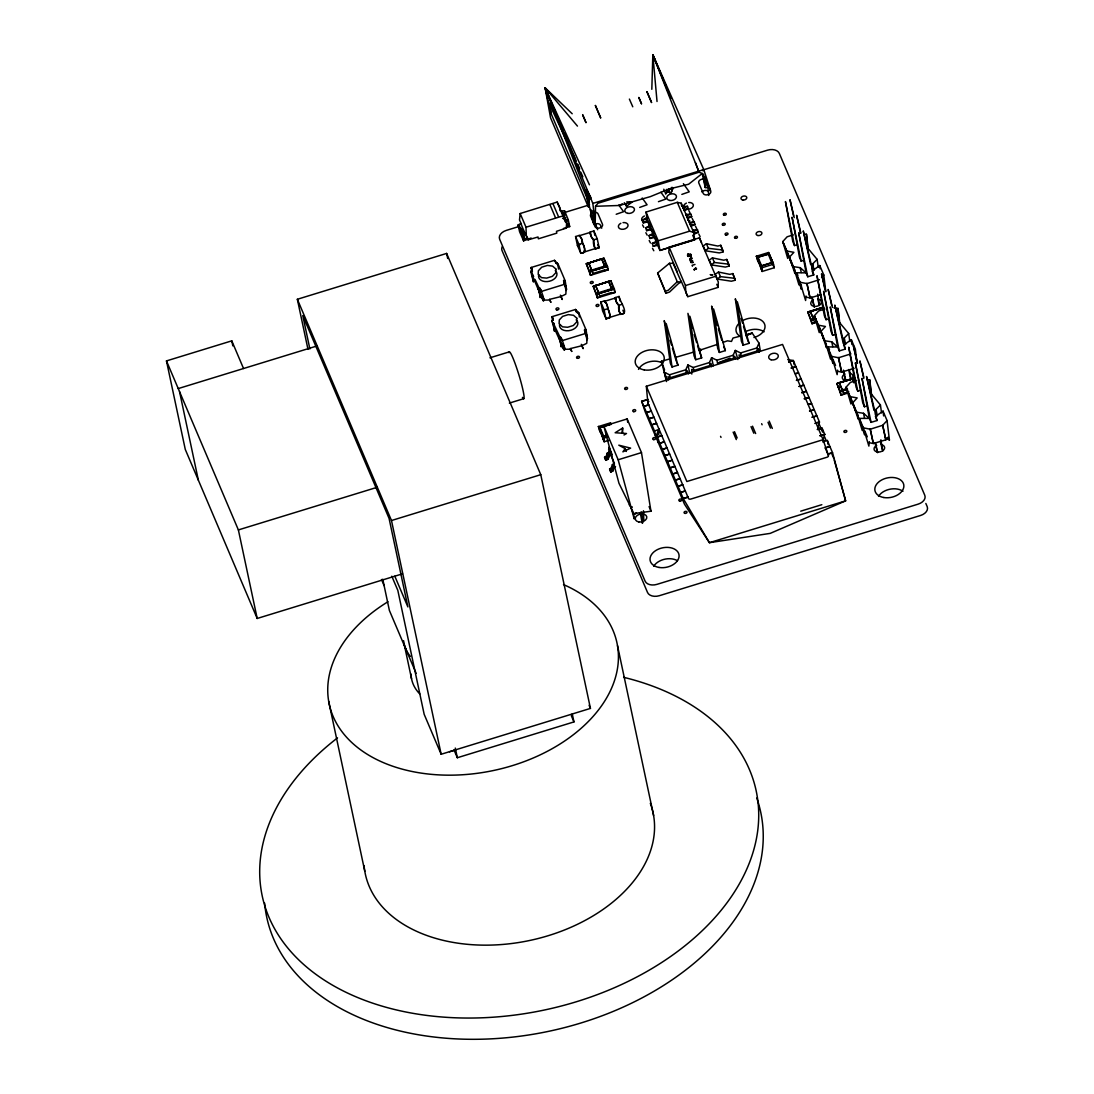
<?xml version="1.0" encoding="UTF-8"?>
<svg xmlns="http://www.w3.org/2000/svg" width="1094" height="1094" viewBox="0 0 1094 1094"><rect width="100%" height="100%" fill="white"/><g stroke="black" fill="none" stroke-linecap="round" stroke-linejoin="round"><path stroke-width="1.5" d="M601.591 433.074L604.107 438.967L604.161 441.771L608.702 440.362M622.623 432.978L622.664 428.027L615.156 432.745L626.493 433.511L624.004 435.002M564.695 220.291L561.523 210.978L564.559 210.827L568.265 219.785L569.687 226.608L563.478 228.482M561.523 210.978L565.338 221.808L566.706 221.494L567.622 225.911M579.191 235.415L581.447 238.396L582.528 243.251C584.387 246.218 587.177 253.808 580.859 253.302L577.413 245.48L575.567 236.55L579.191 235.415L579.793 236.359A21.935 16.054 -23 0 0 579.451 235.825L579.437 235.716A21.935 14.796 -12 0 1 582.541 242.909L582.746 243.565A21.935 16.054 -23 0 1 584.497 251.784L584.428 251.825A21.935 14.796 -12 0 0 584.401 251.114M708.775 195.484L708.215 190.835L710.43 190.137L702.293 173.481L699.039 172.209L597.885 203.279L595.533 206.274L595.218 223.354L597.666 229.713M609.631 317.41L620.462 314.087A21.935 16.054 -23 0 1 618.712 305.773L618.493 305.103A21.935 14.796 -12 0 1 615.471 297.978L604.708 301.288A21.935 14.796 -12 0 1 607.744 308.412L607.949 309.069A21.935 16.054 -23 0 1 609.7 317.287L609.645 317.342A21.935 14.796 -12 0 0 609.604 316.617M609.631 317.752L605.939 318.819L604.093 309.862L600.77 302.067L604.394 300.932L606.65 303.913L609.837 314.703L609.659 317.739L605.939 318.819M651.819 89.311L652.831 54.7L703.784 169.625L710.43 190.137L704.235 178.5M696.495 268.864C694.047 268.864 692.393 270.833 696.44 268.686M669.118 247.135L685.459 285.548L685.815 292.385L687.825 296.665L718.115 287.38L718.307 282.006L699.394 237.836L669.118 247.135L668.831 252.276L677.336 272.064M593.96 211.32L593.481 222.971L595.601 225.446M658.301 442.66L658.506 439.337M658.82 434.345L659.121 429.34L664.4 441.853L659.737 443.289L664.359 441.634L669.637 454.147L664.961 455.569L669.583 453.928L674.861 466.441L670.198 467.863L674.82 466.222L680.085 478.721L675.422 480.157L680.044 478.516L685.323 491.015L680.659 492.45L685.282 490.809L688.454 498.399A1.956 1.326 -12 0 0 690.847 499.055L827.064 457.21A1.956 1.326 -12 0 0 828.404 455.419L823.085 439.692L782.552 344.432L646.335 386.264L647.853 402.838M788.063 253.767L792.74 266.375L782.771 241.569L788.063 253.767L787.707 258.43L782.771 241.569L787.133 236.796L793.355 234.868M819.611 327.926L824.288 340.521L814.319 315.715L819.611 327.926L819.256 332.59L814.319 315.715L818.681 310.942L824.903 309.014M851.337 399.365L856.028 411.973L846.059 387.167L851.337 399.365L850.995 404.028L846.059 387.167L850.421 382.394L856.643 380.466M590.254 232.024L591.293 236.687L593.577 239.859L594.616 247.381L595.478 248.858L599.156 247.668L597.215 238.724L593.892 230.93L590.254 232.024L590.035 233.856M615.457 297.541L616.496 302.19L618.78 305.363L619.067 310.887L620.681 314.361C630.267 314.347 619.163 300.577 619.095 296.447L615.457 297.541L615.238 299.373M553.796 323.168L554.398 331.195L553.646 323.222M812.199 269.562L812.719 263.845L817.136 259.36L807.728 248.078L806.469 234.294L803.762 233.87M843.747 343.721L844.267 338.005L848.684 333.52L839.276 322.224L838.018 308.44L833.956 307.811M875.487 415.159L876.007 409.443L880.424 404.958L871.015 393.676L869.757 379.878L867.05 379.468M563.766 280.775L566.036 290.443L565.844 294.149L560.962 296.556L549.585 299.373L550.815 302.245L549.585 299.373M570.507 348.548L571.724 351.42L570.507 348.548L581.885 345.731L586.767 343.325L586.958 339.619L584.688 329.95M559.964 210.677L559.827 207.587L557.161 202.075L520.17 213.521L519.5 219.976L521.4 224.092M556.655 263.791L554.494 260.331L531.164 267.497L533.475 282.02L530.946 272.297L531.711 270.382M532.942 276.96L540.422 294.614L540.176 297.609C537.428 280.283 541.817 291.004 544.101 300.098L549.721 300.016M552.21 320.2L551.868 321.472L554.467 327.571M560.196 337.54L553.126 322.716L553.386 326.285L561.345 343.789L561.099 346.784C558.35 329.458 562.74 340.179 565.024 349.273L570.644 349.191M530.932 272.023L531.164 271.257M532.04 269.644L531.164 267.497L532.422 271.257M551.896 320.925L552.99 318.641L552.087 316.672L575.417 309.506L577.577 312.966M621.98 433.101L622.664 428.027M532.258 270.642L531.164 267.497M584.428 251.948L595.259 248.584A21.935 14.783 -12 0 1 594.685 247.955L595.478 248.871L599.156 247.668M579.382 235.689L590.268 232.393A21.935 16.054 -23 0 0 590.131 233.337M563.519 280.666L564.682 284.276L541.352 291.428L539.287 288.228M584.442 329.841L585.933 329.65L585.044 329.28M688.222 253.999L687.552 254.683L688.618 254.054M690.177 260.905L692.434 260.851M690.875 262.56L693.131 262.519M690.287 256.406L689.999 255.668L687.852 256.352L690.3 256.365L689.384 256.215M648.154 399.378L641.645 401.266L654.513 430.995L659.121 429.34L657.125 437.135L683.271 498.604L709.418 542.692L770.217 533.38L845.635 500.847L832.548 452.752L827.324 440.458L822.661 441.894M817.806 427.918L819.474 422.024L793.328 360.555L787.748 359.598M823.03 440.212L824.712 434.318L822.086 428.164L817.423 429.6M799.905 281.609L798.962 284.891L793.437 266.635L789.417 257.172L793.902 252.317L786.805 251.032M806.018 295.995L805.608 300.508L800.083 282.252L796.063 272.789L806.1 272.83L807.769 276.768L813.745 274.936L803.256 230.916L810.654 264.584M831.454 355.769L830.51 359.051L824.985 340.795L820.965 331.332L825.45 326.477L818.353 325.178M837.566 370.141L837.156 374.654L831.631 356.398L827.611 346.935L837.648 346.976L839.317 350.914L845.293 349.082L834.804 305.062L843.269 343.543M863.18 427.207L862.25 430.489L856.725 412.233L852.705 402.77L857.19 397.915L850.093 396.63M869.306 441.593L868.882 446.106L863.371 427.85L859.337 418.387L869.388 418.428L871.056 422.366L877.032 420.534L866.544 376.514L873.942 410.182M607.949 436.834L603.409 438.229L603.874 436.656L599.69 426.824L598.432 426.551L604.161 441.771L602.944 436.944L603.874 436.656L602.944 436.944M762.135 271.462L761.848 266.362L757.663 256.516L756.405 256.242L762.135 271.462L774.265 267.729L773.034 262.916L772.104 263.203L767.92 253.37L768.85 253.083M532.04 269.671L531.26 271.066M606.144 456.54L607.252 453.121L609.344 451.931L610.425 454.543L607.867 459.384L605.803 460.314L604.558 457.237L606.144 456.54L607.197 458.933L605.803 460.314M607.197 458.933L608.291 455.569L607.252 453.121M612.831 471.076L611.806 468.615L612.982 465.128L614.445 464.088L612.435 464.485L611.122 468.191L612.189 470.57L610.767 471.993L612.831 471.076L614.144 467.343L615.525 466.55L613.488 466.919L612.189 470.57M607.867 459.384L606.842 456.936L609.344 451.931M690.943 258.717L691.982 258.403L691.217 258.389M672.865 188.277L670.882 193.364L666.533 190.561M673.07 187.84L670.882 193.364L666.752 189.358M590.254 232.366L590.227 232.42A21.935 14.796 -12 0 0 593.29 239.6L593.495 240.256A21.935 16.054 -23 0 0 595.245 248.475L595.327 248.598M563.82 280.72L566.569 289.541L565.147 280.707L557.94 263.763L556.6 262.82M560.21 337.403L562.275 340.603L585.605 333.451L584.784 329.855L587.492 338.716L586.056 329.882M665.631 372.89L664.988 374.326L666.519 380.903M668.666 379.987L667.969 376.705L670.143 377.745L686.376 372.753L685.747 369.799L687.907 364.972L693.213 367.502L709.445 362.524L711.606 357.683L716.912 360.227L733.144 355.249L735.305 350.408L740.597 352.952L756.843 347.96L759.004 343.133L752.207 333.096L745.807 334.75M686.376 372.753L687.264 370.784L688.454 373.916M691.805 374.052L691.668 369.43L693.842 370.469L710.074 365.478L710.95 363.509L711.442 366.763M716.912 360.227L717.541 363.194L733.773 358.203L734.648 356.22L735.947 358.996M739.38 357.943L739.065 354.866L741.226 355.906L757.472 350.928L758.347 348.945L759.222 352.077M538.344 288.269L539.657 294.012L543.568 301.082L539.479 292.344M538.303 288.31L538.139 289.199M659.121 429.34L655.675 436.52L654.513 430.995M594.124 217.145L593.481 222.971L585.522 190.588L545.086 87.752L572.203 113.762M632.961 511.281L632.66 511.91L631.703 509.312L632.141 509.927M553.017 320.145L552.087 316.672L552.962 320.528M663.771 189.207L665.713 193.802L669.008 189.002L688.618 184.243L702.293 173.481M695.141 268.399L696.016 268.044L694.526 269.589M521.482 225.036L520.744 223.491L518.118 224.954L524.6 232.557L522.768 235.169L523.588 240.871L531.137 238.013M702.963 170.814L703.784 169.625L592.839 203.402L595.218 223.354L594.083 212.4L590.459 209.528L594.124 221.726M625.153 448.636L622.896 451.849L630.623 448.116L618.807 445.176L625.153 448.636L626.301 451.453M609.946 423.679L610.89 423.392M590.774 270.382L593.468 273.705L590.473 275.319L589.721 271.777L590.774 270.382L605.707 265.801L607.443 266.334L608.196 269.876L590.473 275.319L586.316 263.791L604.038 258.348L607.443 266.334L589.721 271.777L586.316 263.791L604.038 258.348L604.791 261.89M597.707 292.96L600.401 296.283L597.392 297.91L596.64 294.368L597.707 292.96L612.626 288.378L614.363 288.925L615.129 292.467L597.392 297.91L593.249 286.368L610.972 280.926L614.363 288.925L596.64 294.368L593.249 286.368L610.972 280.926L611.724 284.467M816.22 322.484L812.035 323.769L811.283 320.227L812.35 318.833L815.331 317.916M848.055 393.019L841.067 395.166L840.315 391.625L841.382 390.216L847.358 388.384M821.594 277.343L823.782 274.977L819.762 265.514L812.063 270.997L813.745 274.936M875.35 416.595L883.036 411.112L887.07 420.575L882.694 425.306L870.277 429.204L863.371 427.85M689.726 259.005L689.958 259.784L690.164 258.84M665.713 193.802L672.044 187.252M869.826 442.824L873.34 443.521L885.853 439.815L887.931 437.258L889.422 440.062L885.429 437.873M615.484 297.841L615.457 297.869A21.935 16.054 -23 0 0 615.334 298.84M559.485 337.198L560.196 336.966M681.371 282.033L677.254 281.719L668.284 290.266L665.343 291.277L665.89 293.329L669.569 292.03L678.622 283.428L681.371 282.033L673.097 263.353L669.46 263.271L657.631 273.008L665.89 293.329M705.288 250.758L708.392 248.324L722.642 249.993L723.038 251.935L719.305 252.919L705.288 250.758L703.251 245.945L706.423 243.743L717.787 246.054L720.768 245.275L722.642 249.993M711.305 264.912L714.409 262.478L728.659 264.16L729.069 266.102L725.322 267.073L711.305 264.912L709.281 260.098L712.44 257.897L723.818 260.208L726.785 259.428L728.659 264.16M717.336 279.066L720.44 276.632L734.676 278.314L735.086 280.255L731.353 281.226L717.336 279.066L715.298 274.252L718.471 272.05L729.835 274.362L732.816 273.582L734.676 278.314M624.291 202.705L626.575 206.26L631.703 202.322L626.794 201.843M758.511 259.702L757.663 256.516L756.802 257.158L756.405 256.242L768.535 252.509L773.513 264.187L761.383 267.921L756.405 256.242M600.1 432.239L601.044 431.952L599.69 426.824L598.828 427.467L598.432 426.551L610.561 422.817L610.958 423.747M843.611 345.143L851.31 339.66L855.33 349.123L856.903 362.114M630.882 507.753L631.662 507.206M690.861 258.239L691.9 258.006L690.984 258.157M563.971 280.146L565.201 280.885M695.606 268.112C695.319 269.808 692.68 269.37 694.403 269.644M595.533 206.274L619.477 205.481L622.254 203.826M589.721 271.777L591.034 270.997M596.64 294.368L597.967 293.575M812.35 318.833L815.044 322.156L812.035 323.769L807.878 312.241L822.907 307.947M824.001 307.291L807.878 312.241L811.283 320.227L812.61 319.448M841.382 390.216L844.076 393.539L841.067 395.166L836.924 383.625L854.646 378.182L853.17 378.264M854.646 378.182L836.924 383.625L840.315 391.625L841.642 390.832M817.382 429.381L820.65 427.549M823.7 441.06L825.874 439.843L824.575 436.766M643.299 222.861L647.552 220.482L646.431 217.843L642.342 220.003L643.299 222.861L647.853 221.904L647.552 220.482M646.622 230.67L650.875 228.29L649.754 225.651L645.651 227.812L646.622 230.67L651.176 229.699L650.875 228.29M649.932 238.478L654.198 236.099L653.077 233.446L648.974 235.62L649.932 238.478L654.499 237.507L654.198 236.099M653.255 246.273L657.521 243.894L656.386 241.254L652.298 243.429L653.255 246.273L657.822 245.316L657.521 243.894M608.291 455.569L610.425 454.543L609.467 452.588M604.763 457.894L606.842 456.936M610.767 471.993L609.741 469.572L611.806 468.615M609.741 469.572L611.122 468.191M688.399 208.845L684.242 210.732L682.82 206.67L687.497 206.301L688.399 208.845L683.941 209.31M691.723 216.653L687.565 218.526L686.129 214.465L690.82 214.109L691.723 216.653L687.264 217.118M695.032 224.461L690.888 226.335L689.452 222.273L694.143 221.904L695.032 224.461L690.587 224.913M698.355 232.27L694.198 234.143L692.775 230.082L697.466 229.713L698.355 232.27L693.897 232.721M746.012 335.735L752.207 333.096L746.231 335.256M520.744 223.491L525.339 234.089L522.768 235.169L518.118 224.954L519.582 231.75L523.588 240.871M669.008 189.002L650.342 196.633L619.477 205.481M690.259 255.367L690.601 254.109L687.688 255.011M687.497 206.301L683.121 208.079L682.82 206.67M690.82 214.109L686.444 215.887L686.129 214.465M694.143 221.904L689.753 223.696L689.452 222.273M697.466 229.713L693.076 231.504L692.775 230.082M717.541 363.194L729.985 358.121M639.703 207.422L647.087 204.769L642.219 198M692.584 260.687L691.805 260.317M693.295 262.341L692.516 261.972M687.948 254.136L688.796 254.205M648.66 404.766L644.051 406.407L648.66 404.766L653.938 417.265L649.275 418.701L653.897 417.06L659.176 429.559M651.286 410.906L646.663 412.547L651.327 411.125M656.509 423.2L651.887 424.841L656.55 423.405M661.747 435.494L657.125 437.135L661.788 435.699M666.971 447.788L662.349 449.429L667.012 447.993M672.195 460.082L667.586 461.723L672.249 460.287M677.432 472.362L672.81 474.017L677.473 472.581M682.656 484.656L678.034 486.31L682.711 484.874M687.894 496.949L683.271 498.604L687.935 497.168M658.438 201.679L665.836 199.067L660.954 192.284M718.074 344.131L699.271 350.395M722.765 342.477L727.442 340.822L731.489 341.437L733.007 338.032L741.007 335.981M681.836 194.404L689.234 191.833L683.381 183.696M616.196 214.26L623.607 211.703L618.753 205.002M538.768 287.9L540.108 288.228L541.352 291.428M760.727 266.375L772.788 262.369L769.096 253.712L757.007 257.487L760.727 266.375L757.007 257.487L769.191 254.054L772.788 262.369L760.672 265.965M611.122 424.021L599.033 427.795L602.753 436.684L607.279 435.18M588.654 263.08L601.645 258.786L605.105 267.059L591.991 270.779L588.654 263.08L601.645 258.786L605.105 267.059M595.574 285.657L608.579 281.363L612.038 289.637L598.91 293.37L595.574 285.657L608.579 281.363L612.038 289.637M810.216 311.517L823.221 307.223L810.189 311.147L813.553 319.229L810.189 311.147M847.508 389.218L842.585 390.626L839.248 382.914L852.253 378.62L853.908 382.558M624.359 313.171L620.681 314.361L619.915 313.609M604.968 266.662L591.991 270.779L588.627 262.697M611.902 289.24L598.91 293.37L595.546 285.288M847.453 389.081L842.585 390.626L839.221 382.544L852.253 378.62L853.976 382.75M618.78 305.363L622.404 304.228M800.083 282.252L806.989 283.606L819.406 279.708M831.631 356.398L838.537 357.752L850.954 353.868M647.21 219.634L646.007 212.072L677.295 202.335L681.247 203.21L693.664 232.434L694.676 239.832L659.942 250.471L650.739 228.865M593.577 239.859L597.215 238.724M519.363 226.39L506.303 230.396A9.682 6.523 -12 0 0 499.671 239.299L645.104 581.133A9.682 6.523 -12 0 0 656.906 584.374L918.139 504.143A9.682 6.523 -12 0 0 924.772 495.254L779.325 153.406A9.682 6.523 -12 0 0 767.537 150.165L702.225 170.226M561.81 213.357L589.57 204.824M307.988 349.355L297.349 299.277L446.625 253.425L540.764 474.687L590.445 708.406L441.156 754.258L424.171 714.314L397.819 590.363L391.802 576.223M402.51 573.83L257.199 618.466L185.283 449.443L166.466 360.911L231.778 340.849L243.538 368.514M178.24 388.575L317.014 345.95M661.022 250.02L692.133 240.475M593.399 273.35L604.585 269.917L604.927 270.874M565.789 285.985L566.036 290.443L565.789 285.985L564.668 284.604L565.448 286.765M687.456 255.408L690.724 254.41M689.89 255.408L687.729 256.064L689.904 255.476M690.246 255.299L690.998 255.066M694.991 264.433L692.078 265.336L692.461 266.225M600.319 295.927L611.519 292.495L611.861 293.465M756.733 256.803L757.663 256.516M794.49 245.548L785.437 201.583L792.808 241.61L794.49 245.548L797.471 244.632M758.074 261.931L758.935 261.288L762.08 268.673M760.918 266.635L761.848 266.362L760.918 266.635L761.383 267.921M761.219 269.302L762.149 269.015M801.136 261.151L792.07 217.186L799.454 257.213L801.136 261.151L804.117 260.235M489.948 357.806L509.257 351.885M586.712 335.161L586.958 339.619L586.712 335.161L585.591 333.779M509.353 403.098L523.821 398.654M811.283 320.227L816.11 318.737M672.003 366.996L677.965 365.164L666.205 323.55L672.003 366.996L670.321 363.071L664.222 320.638L667.121 330.388M695.702 359.721L701.664 357.888L689.904 316.275L695.702 359.721L694.02 355.796L687.921 313.363L692.27 327.981M719.401 352.446L725.363 350.613L713.603 308.987L719.401 352.446L717.719 348.507L711.62 306.088L714.519 315.824M743.099 345.171L749.062 343.338L737.301 301.712L743.099 345.171L741.417 341.232L735.318 298.799L738.218 308.549M826.038 319.694L816.986 275.729L824.356 315.756L826.038 319.694L829.02 318.778M669.323 359.078L661.432 361.225L664.208 372.247L669.514 374.791L685.747 369.799M832.684 335.311L823.618 291.346L831.002 331.373L832.684 335.311L835.666 334.381M166.466 360.911L238.383 529.92L377.156 487.309M788.665 361.991L793.328 360.555L794.203 364.699M598.76 427.111L599.69 426.824M791.277 368.131L795.94 366.709L791.236 367.926M603.833 426.086L627.149 418.934L641.481 452.601L650.957 511.226L633.522 513.606L634.219 518.953L618.165 459.767L603.833 426.086L618.972 483.302L630.226 506.194M795.447 373.806L798.552 372.849L795.42 373.669M603.245 439.61L604.175 439.323M796.5 380.425L801.177 379.003L796.459 380.22M799.126 386.579L803.789 385.143L799.071 386.36M801.738 392.719L806.401 391.283L801.697 392.514M297.349 299.277L391.488 520.525L540.764 474.687M804.35 398.872L809.013 397.437L804.309 398.654M618.165 459.767L641.481 452.601M840.315 391.625L846.77 389.642M843.994 393.184L848.794 391.72M808.521 404.534L811.625 403.577L808.493 404.397M857.778 391.146L848.725 347.181L856.096 387.208L857.778 391.146L860.759 390.216M809.587 411.166L814.251 409.73L809.533 410.947M812.199 417.306L816.862 415.87L812.145 417.087M864.41 406.749L855.358 362.784L862.742 402.811L864.41 406.749L867.405 405.833M814.811 423.446L819.474 422.024L816.329 422.831M823.085 439.692L686.868 481.524L646.335 386.264M825.273 448.034L829.936 446.598L825.232 447.829L828.404 455.419M633.59 513.359L633.152 512.744L633.891 514.071L636.407 513.291L633.891 514.071M827.884 454.188L832.548 452.752L827.843 453.969M800.726 511.171L821.826 504.69M449.525 751.797L454.379 750.293M454.065 750.046L457.333 757.732L573.953 721.917L572.244 713.862M526.009 227.224L563.041 215.874L566.624 223.573L566.227 228.14L556.49 231.313L556.805 233.145L538.344 238.82L538.029 236.988L528.142 239.846L526.296 235.948L526.009 227.224L520.17 213.521M659.942 250.471L658.219 240.776L689.603 231.176L693.664 232.434M685.459 285.548L715.763 276.249M694.553 351.844L675.641 357.355M575.567 236.55L578.89 244.359L582.528 243.251M604.093 309.862L607.758 308.768M577.413 245.48L579.861 244.741M821.006 294.683L810.052 297.924L806.538 297.226M854.113 368.363L841.601 372.083L838.086 371.372M602.753 436.684L607.238 434.92M578.89 244.359L580.764 253.316L584.456 252.235L584.374 250.676M611.218 424.363L599.033 427.795L602.698 436.26M788.61 361.786L793.328 360.555M562.617 218.431L565.721 217.692M648.222 399.72L641.645 401.266L645.228 411.932L684.447 504.129L709.418 542.692L845.635 500.847L834.189 459.918M521.031 228.769L524.942 238.998L528.005 238.287M561.482 212.742L562.836 212.441M690.355 260.604L691.764 260.632M691.066 262.259L692.475 262.286M642.342 220.003L646.732 219.251L647.853 221.904M645.651 227.812L650.055 227.06L651.176 229.699M648.974 235.62L653.378 234.868L654.499 237.507M652.298 243.429L656.687 242.677L657.822 245.316M604.667 270.273L608.196 269.876L605.365 263.216M611.601 292.85L615.129 292.467L612.284 285.808M837.676 387.167L840.028 386.907M586.316 263.791L587.642 263.011M593.249 286.368L594.562 285.589M807.878 312.241L809.204 311.448M836.924 383.625L838.236 382.845M565.366 220.031L568.265 219.785M602.562 258.416L604.038 258.348M605.967 266.416L607.443 266.334M609.495 281.008L610.972 280.926M612.9 288.994L614.363 288.925M628.913 202.417L631.703 202.322M630.732 507.055L631.908 507.028L630.732 507.055L630.964 507.944M556.518 263.531L554.494 260.331L556.244 262.669M577.441 312.706L575.417 309.506L576.237 311.968M707.339 186.418L702.539 175.136L705.247 187.553L707.927 187.826L708.215 190.835M793.437 266.635L800.22 267.688L806.1 272.83L798.716 232.803L807.769 276.768M824.985 340.795L831.768 341.834L837.648 346.976L830.264 306.949L839.317 350.914M856.725 412.233L863.508 413.286L869.388 418.428L862.004 378.401L871.056 422.366M690.793 260.399L692.078 260.755M691.49 262.054L692.789 262.41M560.716 337.13L562.275 340.603M556.819 262.916L556.094 262.601M577.4 311.94L578.835 312.911L586.124 330.06M575.417 309.506L578.849 312.925L579.369 316.986M604.599 301.26L604.654 301.329A21.935 16.054 -23 0 1 605.05 301.999M557.393 263.203L558.596 269.083M773.513 264.187L772.104 263.203L773.034 262.916M533.106 277.712L532.463 277.11L533.544 278.396M757.157 259.784L759.017 261.644M599.197 430.092L601.044 431.952M577.454 126.097L545.086 87.752L550.542 117.783L588.298 206.903M620.53 314.101L620.394 314.033A21.935 14.796 -12 0 1 619.888 313.458M797.936 275.278L796.063 272.789L801.355 289.281L801.341 284.987M829.484 349.424L827.611 346.935L832.903 363.427L832.89 359.147M587.765 199.751L551.171 113.749L549.065 103.328L553.003 108.88M604.394 300.932L604.996 301.876M591.061 197.891L586.575 189.508L589.174 201.734M642.547 224.913L643.833 227.347M645.87 232.721L647.156 235.155M649.193 240.53L650.479 242.95M652.503 248.324L653.802 250.758M608.004 453.449L609.18 455.665M612.982 465.128L614.144 467.343M610.001 453.217L608.647 449.784L609.057 447.268L612.284 454.844M629.392 99.089L632.77 106.788M625.358 203.812L626.575 206.26M688.81 210.54L690.164 213.275M692.133 218.349L693.487 221.084M695.456 226.157L696.81 228.892M698.779 233.966L700.133 236.687M588.654 206.848L585.522 190.588L589.816 199.286M524.6 232.557L525.339 234.089M532.204 273.541L533.626 276.508M535.034 279.476L539.274 288.378M549.065 103.328L574.76 158.315M406.079 649.686L405.327 647.908M589.434 184.79L545.086 87.752L551.171 113.749M542.255 296.036L544.101 300.098L542.118 295.462M563.178 345.212L565.024 349.273L563.041 344.637M699.394 237.836L701.486 242.499M568.36 223.627L569.687 226.608M552.976 203.703L558.501 216.694M549.899 204.564L555.451 217.638M597.68 244.687L598.992 247.695M606.144 318.805L602.63 310.969L600.77 302.067M577.482 164.483L579.478 169.119M580.818 172.223L582.828 176.859M706.423 243.743L708.392 248.324M712.44 257.897L714.409 262.478M718.471 272.05L720.44 276.632M612.435 464.485L613.488 466.919M925.839 503.445L927.179 506.577A9.682 6.523 -12 0 1 920.546 515.479L659.313 595.71A9.682 6.523 -12 0 1 647.525 592.469L502.078 250.635A9.682 6.523 -12 0 1 502.283 246.615M875.911 417.908L877.032 420.534M844.171 346.456L845.293 349.082M865.299 432.157L867.296 436.875M833.56 360.719L835.556 365.437M770.532 258.977L774.265 267.729M818.695 422.94L822.606 432.157M831.768 453.668L833.724 458.277M708.146 185.105L710.69 191.067A3.925 2.639 -12 0 1 707.996 194.677A3.925 2.639 -12 0 1 703.223 193.364L698.779 182.917A3.925 2.639 -12 0 1 701.459 179.32A3.925 2.639 -12 0 1 706.245 180.633M723.038 251.935L720.768 245.275M729.069 266.102L726.785 259.428M735.086 280.255L732.816 273.582M646.937 91.691L651.518 102.426M646.951 91.746L651.545 102.535M747.954 340.713L749.062 343.338M638.896 97.708L641.522 103.875M716.802 284.303L718.115 287.38M692.734 235.278L694.676 239.832M677.295 202.335L689.603 231.176M769.178 421.067L772.309 428.438M768.015 422.325L770.463 428.082M761.656 423.706L762.108 424.787M723.695 346.675L725.363 350.613M752.522 426.181L755.653 433.552M751.017 426.633L753.807 433.21M681.275 281.295L687.825 296.665M646.007 212.072L658.219 240.776M648.81 222.246L650.656 226.581M651.887 229.48L653.733 233.815M654.964 236.714L656.838 241.104M647.457 221.152L649.426 225.774M734.498 431.706L737.165 437.983M701.664 357.888L697.575 345.841M733.13 432.13L736.303 439.597M720.549 436.328L721.014 437.409M582.705 114.966L585.987 122.678M676.858 362.552L677.965 365.164M563 129.858L545.086 87.752L592.839 203.402M564.326 132.976L576.278 161.05M577.605 164.168L579.601 168.845M601.714 228.181L600.442 225.186A3.925 2.639 -12 0 0 594.562 224.352M648.715 404.971L647.922 403.125A1.956 1.326 -12 0 1 648.865 401.484M563.478 213.959L566.706 221.494M557.161 202.075L563.041 215.874M584.934 332.234L586.37 335.94M525.694 234.089L528.142 239.846M610.534 454.242L614.404 463.336M598.432 426.551L603.409 438.229M630.144 505.66L631.853 510.023M589.105 705.274L590.445 708.406M571.341 715.763L573.953 721.917M394.811 576.196L407.884 606.924L389.067 518.392L302.778 315.578L309.875 348.986M381.505 579.492L384.117 585.646M416.144 673.33L389.382 610.438L382.75 579.205M638.828 97.421L641.467 103.629M582.637 114.679L585.933 122.432M604.558 457.237L605.584 459.658M609.536 468.916L610.561 471.336M669.46 263.271L677.254 281.719M657.631 273.008L665.343 291.277M565.065 219.853L563.15 213.904M581.283 344.309L583.129 348.685L581.748 345.089M560.36 295.134L562.207 299.51L560.839 295.913M521.756 231.463L524.942 238.998M671.06 98.46L652.831 54.7L657.029 101.496M667.149 89.298L652.831 54.7L653.474 57.982M622.883 310.231L624.154 313.308M649.084 506.604L650.957 511.226M667.025 379.495L664.208 372.247L666.519 381.56M584.469 330.443L585.605 333.451M695.469 162.596L699.039 172.209L652.831 54.7L654.062 59.596M661.432 361.225L664.578 369.977M852.705 402.77L858.188 419.084L857.983 414.982M820.965 331.332L826.449 347.632L826.244 343.53M789.417 257.172L794.9 273.486L794.695 269.384M552.087 316.672L552.935 319.174M859.337 418.387L864.643 434.879L864.629 430.585M559.061 338.374C558.364 332.918 560.538 346.648 564.49 350.258L560.401 341.519M585.522 190.588L589.283 202.896M741.117 318.286L742.566 323.168M743.523 326.409L747.393 339.4M715.968 320.692L717.418 325.574M718.375 328.815L721.766 340.179M694.198 334.477L696.618 342.586M670.02 340.125L671.47 344.993M672.441 348.248L676.297 361.239M704.768 176.996L706.122 181.631M735.305 350.408L737.903 359.557M874.94 442.66L877.429 452.451M843.201 371.222L845.689 380.999M811.652 297.062L814.141 306.853M863.781 377.198L859.898 360.897L863.781 378.538M857.532 363.222L853.265 345.294L857.135 362.921M832.438 307.387L828.158 289.459L831.686 305.486M825.792 291.77L821.526 273.842L825.054 289.869M800.89 233.241L796.61 215.299L800.493 232.94M794.244 217.624L789.977 199.696L793.506 215.723M563.861 280.693L564.682 284.276M687.907 364.972L689.794 373.3M875.542 443.138L877.661 452.642M843.447 370.114L845.936 381.191M812.254 297.541L814.387 307.045M885.853 439.815L882.694 425.306L885.716 439.501M870.14 428.889L873.34 443.521L870.277 429.204M838.401 357.451L841.601 372.083L838.537 357.752M806.866 283.291L810.052 297.924L806.989 283.606M593.892 230.93L594.862 235.374M619.095 296.447L620.052 300.877M876.007 409.443L877.374 415.87M863.508 413.286L864.52 418.099M844.267 338.005L845.635 344.419M831.768 341.834L832.794 346.661M812.719 263.845L814.086 270.273M800.22 267.688L801.246 272.502M827.324 440.458L828.199 444.602M822.086 428.164L822.674 430.927M768.535 252.509L769.041 254.875M758.347 348.945L759.045 352.227M756.843 347.96L757.472 350.928M740.597 352.952L741.226 355.906M733.144 355.249L733.773 358.203M711.606 357.683L713.343 365.861M709.445 362.524L710.074 365.478M693.213 367.502L693.842 370.469M656.386 241.254L656.687 242.677M653.077 233.446L653.378 234.868M649.754 225.651L650.055 227.06M646.431 217.843L646.732 219.251M669.514 374.791L670.143 377.745M617.495 645.638L653.624 815.618M446.625 253.425L447.692 258.43M455.282 748.077L457.333 757.732M391.488 520.525L441.156 754.258M404.028 643.463L411.563 678.882M328.665 701.254L364.794 871.248M231.778 340.849L232.844 345.868M238.383 529.92L257.199 618.466M179.539 391.638L198.356 480.17M880.438 440.978L882.12 449.251M848.712 369.526L850.394 377.799M817.833 298.689L819.174 305.308M640.387 513.305L642.137 523.096M759.004 343.133L760.426 351.393M627.149 418.934L627.724 422.27M564.559 210.827L565.256 214.944M880.889 439.802L882.749 451.084M849.423 369.977L851.009 379.632M817.615 294.204L819.461 305.486M641.152 511.883L642.684 521.961M681.247 203.21L681.699 206.301M880.424 404.958L881.559 412.917M848.684 333.52L849.819 341.478M817.136 259.36L818.271 267.333M703.415 174.165L705.247 187.553M887.07 420.575L889.422 440.062M883.036 411.112L883.624 415.939M869.757 379.878L871.699 396.001M851.31 339.66L851.884 344.501M838.018 308.44L839.96 324.549M823.782 274.977L825.738 291.209M819.762 265.514L820.144 268.727M806.469 234.294L808.411 250.403M642.246 516.177L642.684 522.932M609.577 316.193L609.645 317.766M643.463 510.761L643.805 520.58M623.635 677.309A252.509 170.267 -12 0 1 716.775 915.473A252.509 170.267 -12 0 1 348.439 993.461A252.509 170.267 -12 0 1 337.526 737.889M756.747 798.018A252.509 170.267 -12 0 1 549.489 1031.15A252.509 170.267 -12 0 1 264.639 903.138M563.506 584.579A147.102 99.198 -12 0 1 578.165 730.86A147.102 99.198 -12 0 1 363.495 751.838A147.102 99.198 -12 0 1 387.96 601.741M650.315 803.311A147.102 99.198 -12 0 1 530.877 940.225A147.102 99.198 -12 0 1 364.083 865.614M576.169 319.79A9.313 6.277 -12 0 1 571.177 330.183A9.313 6.277 -12 0 1 559.513 324.904M555.246 270.615A9.313 6.277 -12 0 1 549.475 281.226A9.313 6.277 -12 0 1 538.85 274.608M878.523 496.307A14.714 9.914 -12 0 1 902.947 491.274M881.367 444.697A5.388 3.638 -12 0 1 883.706 449.949A5.388 3.638 -12 0 1 875.391 451.248A5.388 3.638 -12 0 1 876.704 445.436M864.875 431.569A5.388 3.638 -12 0 1 863.74 430.68M849.628 373.245A5.388 3.638 -12 0 1 852.923 376.432A5.388 3.638 -12 0 1 849.217 380.206M847.385 380.589A5.388 3.638 -12 0 1 842.421 378.346A5.388 3.638 -12 0 1 844.965 373.984M833.136 360.117A5.388 3.638 -12 0 1 832.192 359.434M817.724 299.045A5.388 3.638 -12 0 1 820.555 304.187A5.388 3.638 -12 0 1 812.199 305.705A5.388 3.638 -12 0 1 813.416 299.838M819.967 428.711A1.491 1.012 -12 0 1 820.609 429.409M701.801 191.874A3.925 2.639 -12 0 1 707.326 190.739M742.457 320.72A14.714 9.914 -12 0 1 763.817 322.621A14.714 9.914 -12 0 1 753.944 337.526M739.995 336.282A14.714 9.914 -12 0 1 738.806 323.537M740.118 336.173A14.714 9.914 -12 0 1 741.212 334.873M745.725 331.578A14.714 9.914 -12 0 1 764.104 331.81M688.714 202.513A4.909 3.309 -12 0 1 693.213 206.178A4.909 3.309 -12 0 1 686.362 209.132M683.846 207.313A4.909 3.309 -12 0 1 686.417 203.101M689.726 220.591A4.909 3.309 -12 0 1 687.661 220.058M648.318 221.685A4.909 3.309 -12 0 1 642.082 220.632A4.909 3.309 -12 0 1 644.421 215.997M698.533 349.342A1.491 1.012 -12 0 1 700.611 349.191A1.491 1.012 -12 0 1 700.488 350.641M623.06 222.615A4.909 3.309 -12 0 1 627.792 226.513A4.909 3.309 -12 0 1 620.107 228.865A4.909 3.309 -12 0 1 620.804 223.299M638.513 369.375A14.714 9.914 -12 0 1 662.649 363.194M592.387 212.892A3.925 2.639 -12 0 0 590.569 216.147L595.013 226.595A3.925 2.639 -12 0 0 599.799 227.908A3.925 2.639 -12 0 0 602.479 224.297L598.035 213.863A3.925 2.639 -12 0 0 594.466 212.318M653.72 566.241A14.714 9.914 -12 0 1 677.487 560.743M629.665 505.25A5.88 3.966 -12 0 1 629.241 504.826M410.346 656.4A61.305 41.34 -12 0 1 403.618 640.701M419.768 693.924A61.305 41.34 -12 0 1 411.002 674.041M509.011 352.719A24.519 2.366 72.9 0 1 519.226 375.98A24.519 2.366 72.9 0 1 522.44 397.382M555.889 269.028L555.738 272.844L552.402 276.331L546.713 278.095L541.557 277.657L538.193 274.471L538.385 270.779L541.708 267.209L547.383 265.432L552.593 266.115L555.889 269.028M576.812 318.204L576.661 322.019L573.324 325.506L567.636 327.27L562.48 326.832L559.116 323.646L559.308 319.954L562.617 316.385L568.306 314.607L573.516 315.291L576.812 318.204M712.659 274.826L710.389 274.676L712.659 274.826M691.121 255.326L690.779 256.557L691.121 255.326M540.135 293.862L543.267 297.185L540.135 293.862M561.044 343.037L564.189 346.36L561.044 343.037M824.712 434.318L820.035 435.74L824.712 434.318M600.647 117.837L595.396 105.503L600.647 117.837M771.106 359.776A4.909 3.309 -12 0 0 778.326 356.001A4.909 3.309 -12 0 0 771.01 354.005A4.909 3.309 -12 0 0 771.106 359.776M883.829 497.524A14.714 9.914 -12 0 0 903.753 484.642A14.714 9.914 -12 0 0 880.479 480.676A14.714 9.914 -12 0 0 883.829 497.524M844.787 432.417A1.491 1.012 -12 0 0 846.811 431.104A1.491 1.012 -12 0 0 844.445 430.708A1.491 1.012 -12 0 0 844.787 432.417M757.896 235.525A2.94 1.983 -12 0 0 761.889 232.954A2.94 1.983 -12 0 0 757.226 232.16A2.94 1.983 -12 0 0 757.896 235.525M742.785 200.011A2.94 1.983 -12 0 0 746.764 197.426A2.94 1.983 -12 0 0 742.115 196.633A2.94 1.983 -12 0 0 742.785 200.011M735.414 238.314A1.491 1.012 -12 0 0 737.438 237.001A1.491 1.012 -12 0 0 735.072 236.605A1.491 1.012 -12 0 0 735.414 238.314M724.255 215.258A1.491 1.012 -12 0 0 726.279 213.959A1.491 1.012 -12 0 0 723.913 213.549A1.491 1.012 -12 0 0 724.255 215.258M723.175 225.309A1.491 1.012 -12 0 0 725.199 223.996A1.491 1.012 -12 0 0 722.833 223.586A1.491 1.012 -12 0 0 723.175 225.309M725.978 235.032A1.491 1.012 -12 0 0 728.002 233.719A1.491 1.012 -12 0 0 725.637 233.323A1.491 1.012 -12 0 0 725.978 235.032M669.788 200.475A4.909 3.309 -12 0 0 676.434 196.168A4.909 3.309 -12 0 0 668.666 194.855A4.909 3.309 -12 0 0 669.788 200.475M627.792 213.371A4.909 3.309 -12 0 0 634.438 209.063A4.909 3.309 -12 0 0 626.671 207.751A4.909 3.309 -12 0 0 627.792 213.371M644.202 369.895A14.714 9.914 -12 0 0 664.14 357.013A14.714 9.914 -12 0 0 640.852 353.047A14.714 9.914 -12 0 0 644.202 369.895M591.184 283.496A1.491 1.012 -12 0 0 593.208 282.184A1.491 1.012 -12 0 0 590.842 281.773A1.491 1.012 -12 0 0 591.184 283.496M679.73 501.079A1.491 1.012 -12 0 0 681.767 499.767A1.491 1.012 -12 0 0 679.401 499.356A1.491 1.012 -12 0 0 679.73 501.079M684.967 513.373A1.491 1.012 -12 0 0 686.991 512.074A1.491 1.012 -12 0 0 684.625 511.664A1.491 1.012 -12 0 0 684.967 513.373M653.583 439.61A1.491 1.012 -12 0 0 655.621 438.311A1.491 1.012 -12 0 0 653.241 437.901A1.491 1.012 -12 0 0 653.583 439.61M596.927 306.443A1.491 1.012 -12 0 0 598.951 305.13A1.491 1.012 -12 0 0 596.586 304.734A1.491 1.012 -12 0 0 596.927 306.443M625.536 389.437A1.491 1.012 -12 0 0 627.559 388.124A1.491 1.012 -12 0 0 625.194 387.727A1.491 1.012 -12 0 0 625.536 389.437M633.658 411.659A1.491 1.012 -12 0 0 635.682 410.346A1.491 1.012 -12 0 0 633.317 409.935A1.491 1.012 -12 0 0 633.658 411.659M659.026 567.444A14.714 9.914 -12 0 0 678.964 554.562A14.714 9.914 -12 0 0 655.675 550.597A14.714 9.914 -12 0 0 659.026 567.444M577.468 358.312A1.491 1.012 -12 0 0 579.492 357A1.491 1.012 -12 0 0 577.126 356.603A1.491 1.012 -12 0 0 577.468 358.312M556.873 309.917A1.491 1.012 -12 0 0 558.897 308.604A1.491 1.012 -12 0 0 556.531 308.207A1.491 1.012 -12 0 0 556.873 309.917M638.828 521.947A5.88 3.966 -12 0 0 646.786 516.806A5.88 3.966 -12 0 0 637.487 515.219A5.88 3.966 -12 0 0 638.828 521.947"/></g></svg>
